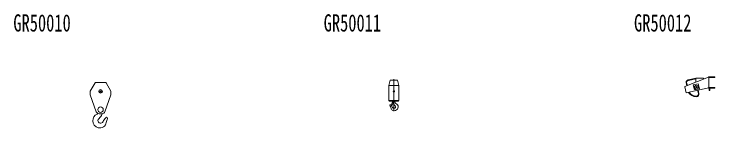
# Model space of a CAD drawing. Units: millimetres, scale not verified. Extents: x -34130 to 33905, y -21736 to 21716.
# Drawn here: x 1652 to 18366, y 1793 to 4512 of the extents above; entities that cross this region are included whole.
import ezdxf
from ezdxf.enums import TextEntityAlignment as Align

# ---------------------------------------------------------------- set-up
doc = ezdxf.new("R2010")
doc.units = ezdxf.units.MM
doc.header["$LTSCALE"] = 60
doc.header["$PDMODE"] = 32
doc.header["$PDSIZE"] = 30
doc.layers.add('0-0_0', color=3, linetype='Continuous', lineweight=18)
doc.styles.add('ＭＳ ゴシック', font='')
doc.styles.get('ＭＳ ゴシック').set_extended_font_data('MS Gothic')

msp = doc.modelspace()

# ---------------------------------------------------------------- linework, layer by layer
at = {"layer": '0-0_0', "color": 6}
for p, q in [((18210.87, 3010.78), (18210.87, 2994.78)), ((18365.87, 3010.78), (18210.87, 3010.78)), ((18365.87, 3010.78), (18365.87, 2994.78)), ((3470.76, 2671.38), (3582.86, 2871.68)), ((3591.56, 2876.78), (3715.76, 2876.78)), ((3715.76, 2876.78), (3839.86, 2876.78)), ((3848.56, 2871.68), (3960.66, 2671.38)), ((10624.56, 2930.78), (10591.26, 2806.58)), ((10797.97, 2930.78), (10624.56, 2930.78)), ((10711.26, 2193.38), (10711.26, 2960.28)), ((10831.26, 2806.58), (10797.97, 2930.78)), ((17647.26, 2779.98), (18209.16, 3003.98)), ((17695.06, 2799.08), (17676.56, 2879.38)), ((17707.26, 2803.88), (17689.16, 2882.28)), ((17730.56, 2940.98), (17911.37, 2982.68)), ((17733.47, 2928.28), (17911.37, 2969.38)), ((17967.26, 2850.58), (17845.56, 2822.38)), ((17911.37, 2985.48), (18091.37, 2985.48)), ((17911.37, 2985.48), (17911.37, 2885.28)), ((17967.26, 2850.58), (17995.47, 2728.78)), ((18091.37, 2956.98), (18091.37, 2985.48)), ((18210.87, 2999.78), (18209.16, 3003.98)), ((18365.87, 2994.78), (18210.87, 2994.78)), ((18216.37, 2761.78), (18216.37, 2994.78)), ((10591.26, 2448.08), (10591.26, 2806.58)), ((10591.26, 2806.58), (10831.26, 2806.58)), ((10831.26, 2448.08), (10831.26, 2806.58)), ((17648.97, 2775.78), (17647.26, 2779.98)), ((17648.97, 2775.78), (17682.66, 2629.68)), ((17682.66, 2629.68), (18210.87, 2751.58)), ((17845.56, 2822.38), (17873.66, 2700.58)), ((17995.47, 2728.78), (17873.66, 2700.58)), ((17951.97, 2691.78), (17969.87, 2614.48)), ((17964.66, 2694.78), (17982.47, 2617.48)), ((18365.87, 2761.78), (18210.87, 2761.78)), ((18210.87, 2761.78), (18210.87, 2745.78)), ((18365.87, 2745.78), (18210.87, 2745.78)), ((18225.87, 2745.78), (18225.87, 2685.78)), ((18239.47, 2685.78), (18225.87, 2685.78)), ((18239.47, 2745.78), (18239.47, 2685.78)), ((18365.87, 2761.78), (18365.87, 2745.78)), ((3468.26, 2590.28), (3468.26, 2661.58)), ((3469.47, 2583.58), (3614.16, 2178.28)), ((3962.06, 2583.58), (3817.36, 2178.28)), ((3963.26, 2661.58), (3963.26, 2590.18)), ((10591.26, 2448.08), (10601.26, 2430.78)), ((10591.26, 2448.08), (10831.26, 2448.08)), ((10821.26, 2430.78), (10601.26, 2430.78)), ((10635.56, 2342.68), (10641.97, 2336.28)), ((10669.87, 2399.58), (10654.97, 2321.58)), ((10689.06, 2385.58), (10663.26, 2323.18)), ((10669.87, 2399.58), (10682.87, 2397.18)), ((10673.26, 2398.98), (10673.26, 2418.78)), ((10683.26, 2429.18), (10677.26, 2425.78)), ((10687.26, 2422.88), (10687.26, 2419.78)), ((10688.76, 2430.78), (10688.76, 2426.28)), ((10688.76, 2426.28), (10733.76, 2426.28)), ((10718.26, 2344.78), (10737.76, 2325.28)), ((10733.76, 2430.78), (10733.76, 2426.28)), ((10735.26, 2430.78), (10735.26, 2417.88)), ((10821.26, 2430.78), (10831.26, 2448.08)), ((10641.37, 2260.98), (10626.76, 2303.08)), ((10654.97, 2321.58), (10658.87, 2320.78)), ((3708.06, 2049.98), (3671.56, 2013.48)), ((3680.06, 2131.78), (3748.36, 2131.78)), ((3841.47, 2041.98), (3830.97, 2031.48))]:
    msp.add_line(p, q, dxfattribs=at)
for points in [[(17730.56, 2940.98), (17727.56, 2940.28), (17724.56, 2939.38), (17721.56, 2938.48), (17718.66, 2937.38), (17715.76, 2936.18), (17712.87, 2934.98), (17710.06, 2933.58), (17707.37, 2932.18), (17704.66, 2930.58), (17701.97, 2928.88), (17699.47, 2927.18), (17696.97, 2925.28), (17694.56, 2923.28), (17692.16, 2921.18), (17689.97, 2918.98), (17687.87, 2916.68), (17685.87, 2914.28), (17684.06, 2911.78), (17682.26, 2909.18), (17680.76, 2906.48), (17679.37, 2903.68), (17678.16, 2900.88), (17677.16, 2897.88), (17676.47, 2894.88), (17675.97, 2891.78), (17675.66, 2888.68), (17675.66, 2885.58), (17675.97, 2882.48), (17676.56, 2879.38)], [(17733.47, 2928.28), (17731.16, 2927.78), (17728.76, 2927.08), (17726.47, 2926.38), (17724.16, 2925.58), (17721.97, 2924.78), (17719.66, 2923.78), (17717.47, 2922.78), (17715.37, 2921.78), (17713.16, 2920.58), (17711.06, 2919.38), (17709.06, 2918.18), (17707.06, 2916.78), (17705.06, 2915.38), (17703.16, 2913.88), (17701.37, 2912.28), (17699.66, 2910.58), (17697.97, 2908.78), (17696.37, 2906.98), (17694.87, 2905.08), (17693.56, 2903.08), (17692.26, 2900.98), (17691.26, 2898.78), (17690.26, 2896.58), (17689.56, 2894.28), (17689.06, 2891.88), (17688.66, 2889.48), (17688.66, 2887.08), (17688.76, 2884.68), (17689.16, 2882.28)]]:
    msp.add_lwpolyline(points, dxfattribs=at)
for centre, radius in [((3715.76, 2666.78), 42.75), ((17922.16, 2768.28), 45), ((3715.76, 2231.78), 65.4)]:
    msp.add_circle(centre, radius, dxfattribs=at)
for centre, radius, start, end in [((3591.56, 2866.78), 10, 89.9999, 150.772), ((3839.86, 2866.78), 10, 29.228, 90), ((3488.26, 2661.58), 20, 150.772, 180.001), ((3488.26, 2590.28), 20, 180, 199.654), ((3943.26, 2661.58), 20, 359.99942, 29.2275), ((3943.26, 2590.38), 20, 339.9685, 359.99945), ((3943.26, 2590.28), 20, 340.3462, 0), ((17922.16, 2768.28), 228, 213.867, 269.6421), ((17922.16, 2768.28), 215, 215.194, 269.6421), ((17921.16, 2603.28), 63, 269.6421, 13), ((17921.16, 2603.28), 50, 269.6421, 13), ((10626.76, 2333.78), 12.5, 45.2946, 208.797), ((10681.26, 2418.78), 8, 120, 180), ((10681.26, 2388.78), 8.5, 337.5279, 79.2096), ((10679.26, 2436.08), 8, 300, 318.3138), ((10793.26, 2419.78), 106, 180, 225), ((10777.76, 2417.88), 42.5, 180, 244.589), ((10720.26, 2296.78), 91.5, 288.83, 64.5892), ((3680.06, 2201.78), 70, 199.654, 270), ((3751.47, 2201.78), 70, 270, 340.3462), ((10475.56, 2250.68), 160, 19.0963, 28.7974), ((10720.26, 2288.28), 83.5, 199.096, 290.7129), ((10528.87, 2223.18), 160, 22.5256, 45), ((10659.66, 2324.68), 4, 259.21, 337.5281), ((10711.26, 2298.78), 37.5, 202.526, 45), ((3699.26, 1964.78), 171, 113.018, 180), ((3607.76, 2180.18), 63, 293.0184, 316.7359), ((3715.76, 1969.28), 62.5, 135, 180), ((3580.76, 2177.28), 180, 314.9999, 345.3756), ((4018.36, 1844.18), 265, 135, 157.532), ((3859.16, 2024.28), 25, 331.843, 142.974), ((4114.86, 1887.48), 265, 151.843, 171.67), ((3699.26, 1964.78), 171, 180, 256.551), ((3715.76, 1969.28), 62.5, 180, 337.5323), ((3699.26, 1948.28), 155, 255.133, 351.66992)]:
    msp.add_arc(centre, radius, start, end, dxfattribs=at)
at = {"layer": '0-0_0', "color": 1}
for p in [(3715.76, 2666.78), (10711.26, 2666.78), (17922.16, 2768.28)]:
    msp.add_point(p, dxfattribs=at)

# ---------------------------------------------------------------- texts
at = {"layer": '0-0_0', "color": 7, "style": 'ＭＳ ゴシック', "width": 0.7}
for s, p in [('GR50010', (1635.66, 3971.98)), ('GR50011', (9035.66, 3971.98)), ('GR50012', (16435.66, 3971.98))]:
    msp.add_text(s, height=410.6, dxfattribs=at).set_placement(p, align=Align.BOTTOM_LEFT)

doc.saveas('drawing.dxf')
